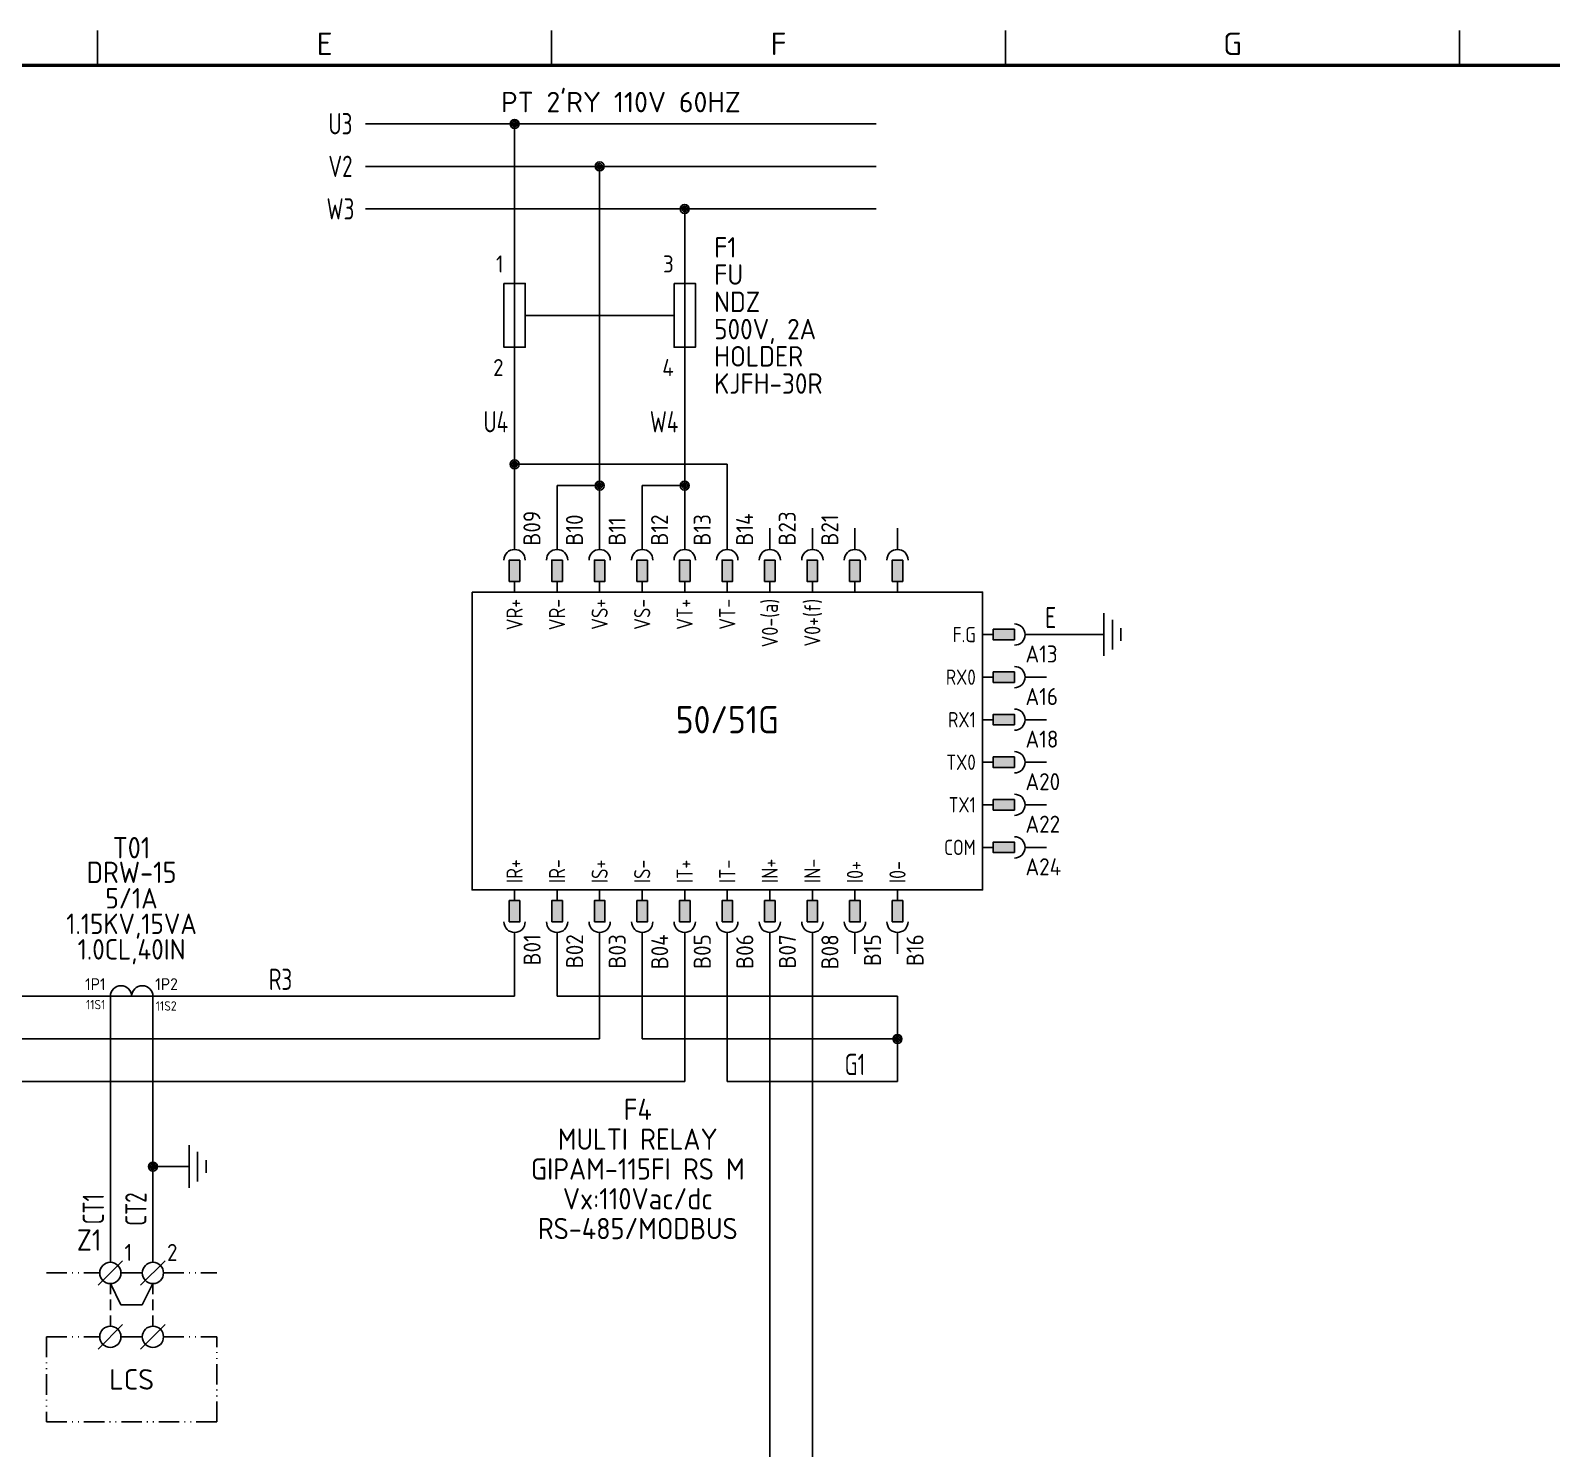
# Model space of a CAD drawing. Header units: millimetres. Extents: x 0 to 612, y 1 to 337.
# Drawn here: x 223.1 to 401.9, y 149.4 to 316 of the extents above; entities that cross this region are included whole.
import ezdxf
from ezdxf.enums import TextEntityAlignment as Align

# ---------------------------------------------------------------- set-up
doc = ezdxf.new("R2010")
doc.units = ezdxf.units.MM
doc.linetypes.add('ACAD_ISO12W100', pattern=[21, 12, -3, 0, -3, 0, -3])
doc.linetypes.add('HIDDEN', pattern=[0.375, 0.25, -0.125])
for name, color, linetype in [('LINK', 7, 'Continuous'), ('MISC', 7, 'Continuous'), ('Normal Text', 7, 'Continuous'), ('Sheet Line', 3, 'Continuous'), ('Sheet Text', 2, 'Continuous'), ('SYMS', 7, 'Continuous'), ('TAGS', 7, 'Continuous'), ('TERMS', 7, 'Continuous'), ('WIRE(DEFAULT)', 7, 'Continuous'), ('WIRE_GREEN', 3, 'Continuous'), ('WIRE_RED', 1, 'Continuous'), ('WIREFIXED', 7, 'Continuous'), ('WIRENO', 7, 'Continuous')]:
    doc.layers.add(name, color=color, linetype=linetype)
doc.layers.add('Sheet Out Line', color=2, linetype='Continuous', lineweight=50)
doc.styles.add('WD', font='ISOCP2.shx')
doc.styles.add('WD_IEC', font='ISOCP2.shx', dxfattribs={"width": 1.1, "height": 2.4, "bigfont": 'whgtxt.shx'})

# ---------------------------------------------------------------- blocks, each defined once
blk = doc.blocks.new('HDA1_CT1')
for p, q in [((-5, 0), (5, 0)), ((2.5, 0), (2.5, -2.5))]:
    blk.add_line(p, q)
for centre in [(-1.25, 0), (1.25, 0)]:
    blk.add_arc(centre, 1.25, 0, 180)
at = {"layer": 'SYMS'}
blk.add_line((-2.5, -2.5), (-2.5, 0), dxfattribs=at)
at = {"style": 'WD_IEC'}
for tag, height, p in [('TAG1', 2.5, (-0.01, 17.84)), ('RATING11', 2.5, (-0.01, 14.95)), ('RATING1', 2.4, (-0.01, 11.95)), ('RATING2', 2.4, (-0.01, 8.95)), ('RATING3', 2.4, (-0.01, 5.95)), ('RATING4', 2.4, (-0.01, 2.95))]:
    blk.add_attdef(tag, text='', height=height, dxfattribs=at).set_placement(p, align=Align.CENTER)
at = {"flags": 1}
for tag, p, height, style in [('INST', (9.44, 7.12), 1, 'WD_IEC'), ('LOC', (9.33, 5.86), 1, 'WD_IEC'), ('FAMILY', (9.34, 4.5), 1, 'WD_IEC'), ('CAT', (9.38, 3.25), 1, 'WD_IEC'), ('MFG', (9.32, 2), 1, 'WD_IEC'), ('X4TERM01', (-5, 0), 0.08, 'WD'), ('X1TERM02', (5, 0), 0.08, 'WD'), ('ASSYCODE', (9.19, 0.68), 1, 'WD_IEC'), ('X4TERM03', (-2.5, -2.5), 0.08, 'WD'), ('X1TERM04', (2.5, -2.5), 0.08, 'WD')]:
    blk.add_attdef(tag, p, '', height=height, dxfattribs=dict(at, style=style))
at = {"style": 'WD_IEC', "width": 1.05}
blk.add_attdef('TERM01', text='', height=1.4, dxfattribs=at).set_placement((-3.06, 0.31), align=Align.BOTTOM_RIGHT)
blk.add_attdef('TERM02', text='', height=1.4, dxfattribs=at).set_placement((2.78, 0.31), align=Align.BOTTOM_LEFT)
at = {"style": 'WD_IEC'}
blk.add_attdef('TERM03', text='', height=1.1, dxfattribs=at).set_placement((-3.09, -0.42), align=Align.TOP_RIGHT)
blk.add_attdef('TERM04', text='', height=1.1, dxfattribs=at).set_placement((2.84, -0.58), align=Align.TOP_LEFT)
blk = doc.blocks.new('WDDOT')
for radius in [0.529, 0.33, 0.164]:
    blk.add_circle((0, 0), radius)
blk = doc.blocks.new('HGND2')
at = {"color": 3}
for p, q in [((1.75, -2.5), (1.75, 2.5)), ((0, 0), (1.75, 0)), ((2.75, -1.75), (2.75, 1.75)), ((3.75, -0.75), (3.75, 0.75))]:
    blk.add_line(p, q, dxfattribs=at)
at = {"style": 'WD_IEC'}
for tag, p in [('INST', (10.12, 7)), ('LOC', (10.12, 3.5))]:
    blk.add_attdef(tag, text='', height=2.5, dxfattribs=at).set_placement(p, align=Align.RIGHT)
at = {"color": 3, "style": 'WD_IEC', "flags": 1}
blk.add_attdef('TAG1', (4, 0.13), '', height=2.4, dxfattribs=at)
at = {"style": 'WD_IEC', "flags": 1}
blk.add_attdef('X4TERM01', (0, 0), '', height=0.32, dxfattribs=at)
blk = doc.blocks.new('HT0W_TB1')
blk.add_circle((0, 0), 1.25)
at = {"layer": 'SYMS'}
blk.add_line((-1.44, -1.44), (1.44, 1.44), dxfattribs=at)
at = {"style": 'WD_IEC', "flags": 1}
for tag, p in [('INST', (-1.04, 7.87)), ('LOC', (-1.04, 4.87))]:
    blk.add_attdef(tag, text='', height=2.5, dxfattribs=at).set_placement(p, align=Align.BOTTOM_RIGHT)
at = {"style": 'WD_IEC'}
blk.add_attdef('TAGSTRIP', text='', height=2.5, dxfattribs=at).set_placement((-1.04, 1.87), align=Align.BOTTOM_RIGHT)
blk.add_attdef('TERM01', text='', height=2, dxfattribs=at).set_placement((1.66, 0.81), align=Align.BOTTOM_LEFT)
at = {"flags": 1}
for tag, p, height, style in [('X4LINK', (-1.25, 0), 0.01, 'WD'), ('X4TERM01', (-1.25, 0), 0.25, 'WD_IEC'), ('STRIPSEQ', (-0.02, -0.02), 0.025, 'WD_IEC'), ('X2TERM01', (0, 1.25), 0.25, 'WD_IEC'), ('X1LINK', (1.25, 0), 0.01, 'WD'), ('X1TERM01', (1.25, 0), 0.25, 'WD_IEC'), ('LINKTERM', (-0.02, -0.06), 0.025, 'WD_IEC'), ('X8TERM01', (0, -1.25), 0.25, 'WD_IEC')]:
    blk.add_attdef(tag, p, '', height=height, dxfattribs=dict(at, style=style))
at = {"style": 'WD_IEC', "flags": 1}
for tag, height, p in [('CAT', 1, (-1.95, -2.37)), ('MFG', 1, (-2.09, -3.63)), ('ASSYCODE', 1, (-2.04, -4.92)), ('DESC1', 2, (-1.78, -7.62)), ('DESC2', 2, (-1.78, -10.06)), ('DESC3', 2, (-1.78, -12.55))]:
    blk.add_attdef(tag, text='', height=height, dxfattribs=at).set_placement(p, align=Align.RIGHT)
blk = doc.blocks.new('HT0_TB1')
blk.add_circle((0, 0), 1.25)
at = {"layer": 'SYMS'}
blk.add_line((-1.44, -1.44), (1.44, 1.44), dxfattribs=at)
at = {"flags": 1}
for tag, p, height, style in [('X4LINK', (-1.25, 0), 0.01, 'WD'), ('X4TERM01', (-1.25, 0), 0.25, 'WD_IEC'), ('X2TERM01', (0, 1.25), 0.25, 'WD_IEC'), ('X1LINK', (1.25, 0), 0.01, 'WD'), ('X1TERM01', (1.25, 0), 0.25, 'WD_IEC'), ('X8TERM01', (0, -1.25), 0.25, 'WD_IEC')]:
    blk.add_attdef(tag, p, '', height=height, dxfattribs=dict(at, style=style))
blk = doc.blocks.new('WD_WNV')
at = {"linetype": 'Continuous', "style": 'WD_IEC', "width": 0.8}
blk.add_attdef('WIRENO', text='', height=2.5, rotation=90, dxfattribs=at).set_placement((-0.75, 0), align=Align.CENTER)
at = {"style": 'WD_IEC', "flags": 1}
for tag, p in [('W08USER', (-1, 0.375)), ('W04USER', (-1, 0.875)), ('W05USER', (-1, 0.75)), ('W09USER', (-1, 0.25)), ('W03USER', (-1, 1)), ('W06USER', (-1, 0.625)), ('W07USER', (-1, 0.5)), ('W02USER', (-1, 1.125)), ('W01USER', (-1, 1.25)), ('W10USER', (-1, 0.125))]:
    blk.add_attdef(tag, text='', height=0.08, dxfattribs=at).set_placement(p, align=Align.CENTER)
blk = doc.blocks.new('WD_WNH')
at = {"linetype": 'Continuous', "style": 'WD_IEC', "width": 0.8}
blk.add_attdef('WIRENO', text='', height=2.5, dxfattribs=at).set_placement((0, 0.75), align=Align.CENTER)
at = {"style": 'WD_IEC', "flags": 1}
for tag, p in [('W08USER', (0, 0.375)), ('W04USER', (0, 0.875)), ('W05USER', (0, 0.75)), ('W09USER', (0, 0.25)), ('W03USER', (0, 1)), ('W06USER', (0, 0.625)), ('W07USER', (0, 0.5)), ('W02USER', (0, 1.125)), ('W01USER', (0, 1.25)), ('W10USER', (0, 0.125))]:
    blk.add_attdef(tag, text='', height=0.08, dxfattribs=at).set_placement(p, align=Align.CENTER)
blk = doc.blocks.new('LSSA3')
at = {"layer": 'Sheet Line'}
for p, q in [((210, 283.5), (210, 287.25)), ((258.5, 283.5), (258.5, 287.25)), ((307, 283.5), (307, 287.25)), ((355.5, 283.5), (355.5, 287.25))]:
    blk.add_line(p, q, dxfattribs=at)
at = {"layer": 'Sheet Out Line'}
blk.add_lwpolyline([(16, 6.5), (404, 6.5), (404, 283.5), (16, 283.5)], close=True, dxfattribs=at)
at = {"style": 'WD_IEC', "width": 1.1}
for tag, height, p in [('DESC4', 2.4, (57.5, 39.5)), ('CUSTOMERS31', 3.8, (219, 38)), ('TITLE1', 3.6, (333, 37.5)), ('CUSTOMERS21', 3.8, (219, 35.25)), ('DESC3', 2.4, (57.5, 33.5)), ('CUSTOMERS32', 3.8, (219, 32.5)), ('TITLE2', 3.6, (333, 32.5)), ('CUSTOMERS22', 3.8, (219, 29.75)), ('TITLE3', 3.6, (333, 27.5)), ('RN', 3.5, (398, 28.75)), ('DESC2', 2.4, (57.5, 27.5)), ('CUSTOMERS33', 3.8, (219, 27)), ('DESC1', 2.4, (57.5, 21.5)), ('FILE', 2.4, (314, 18.5)), ('WORKNO', 3.5, (365.5, 18.5)), ('DESC0', 2.4, (57.5, 15.5)), ('SHN', 2.4, (395, 12)), ('TSH', 2.4, (401, 9))]:
    blk.add_attdef(tag, text='', height=height, dxfattribs=at).set_placement(p, align=Align.MIDDLE_CENTER)
at = {"style": 'WD_IEC'}
for tag, p in [('DATE4', (96.5, 39.5)), ('DRWN4', (111.5, 39.5)), ('DSGN4', (126.5, 39.5)), ('CHKD4', (141.5, 39.5)), ('APPD4', (156.5, 39.5)), ('DATE3', (96.5, 33.5)), ('DRWN3', (111.5, 33.5)), ('DSGN3', (126.5, 33.5)), ('CHKD3', (141.5, 33.5)), ('APPD3', (156.5, 33.5)), ('DATE2', (96.5, 27.5)), ('DRWN2', (111.5, 27.5)), ('DSGN2', (126.5, 27.5)), ('CHKD2', (141.5, 27.5)), ('APPD2', (156.5, 27.5)), ('DATE1', (96.5, 21.5)), ('DRWN1', (111.5, 21.5)), ('DSGN1', (126.5, 21.5)), ('CHKD1', (141.5, 21.5)), ('APPD1', (156.5, 21.5)), ('DATE0', (96.5, 15.5)), ('DRWN0', (111.5, 15.5)), ('DSGN0', (126.5, 15.5)), ('CHKD0', (141.5, 15.5)), ('APPD0', (156.5, 15.5))]:
    blk.add_attdef(tag, text='', height=2.4, dxfattribs=at).set_placement(p, align=Align.MIDDLE_CENTER)
at = {"style": 'WD_IEC', "width": 1.1}
for tag, p in [('DWG1ST', (345, 10.5)), ('DWGNO', (373.49, 10.5))]:
    blk.add_attdef(tag, text='', height=3.5, dxfattribs=at).set_placement(p, align=Align.MIDDLE_LEFT)
at = {"style": 'WD_IEC', "width": 1.1, "flags": 9}
blk.add_attdef('WD_TB', (0, 0), '', height=2.4, dxfattribs=at)
at = {"layer": 'Sheet Text', "style": 'WD_IEC', "width": 1.1}
for s, p in [('E', (234.25, 284.62)), ('F', (282.75, 284.62)), ('G', (331.25, 284.62))]:
    blk.add_text(s, height=2.4, dxfattribs=at).set_placement(p, align=Align.CENTER)
blk = doc.blocks.new('VG61_GIPAM1')
for p, q in [((0, 50), (0, 47.5)), ((5, 50), (5, 47.5)), ((10, 50), (10, 47.5)), ((15, 50), (15, 47.5)), ((20, 50), (20, 47.5)), ((25, 50), (25, 47.5)), ((30, 50), (30, 47.5)), ((35, 50), (35, 47.5)), ((40, 50), (40, 47.5)), ((45, 50), (45, 47.5)), ((0, 43.75), (0, 42.5)), ((5, 43.75), (5, 42.5)), ((10, 43.75), (10, 42.5)), ((15, 43.75), (15, 42.5)), ((20, 43.75), (20, 42.5)), ((25, 43.75), (25, 42.5)), ((30, 43.75), (30, 42.5)), ((35, 43.75), (35, 42.5)), ((40, 43.75), (40, 42.5)), ((45, 43.75), (45, 42.5)), ((56.25, 37.5), (55, 37.5)), ((60, 37.5), (62.5, 37.5)), ((56.25, 32.5), (55, 32.5)), ((60, 32.5), (62.5, 32.5)), ((56.25, 27.5), (55, 27.5)), ((60, 27.5), (62.5, 27.5)), ((56.25, 22.5), (55, 22.5)), ((60, 22.5), (62.5, 22.5)), ((56.25, 17.5), (55, 17.5)), ((60, 17.5), (62.5, 17.5)), ((56.25, 12.5), (55, 12.5)), ((60, 12.5), (62.5, 12.5)), ((0, 6.25), (0, 7.5)), ((5, 6.25), (5, 7.5)), ((10, 6.25), (10, 7.5)), ((15, 6.25), (15, 7.5)), ((20, 6.25), (20, 7.5)), ((25, 6.25), (25, 7.5)), ((30, 6.25), (30, 7.5)), ((35, 6.25), (35, 7.5)), ((40, 6.25), (40, 7.5)), ((45, 6.25), (45, 7.5)), ((0, 2.5), (0, 0)), ((5, 2.5), (5, 0)), ((10, 2.5), (10, 0)), ((15, 2.5), (15, 0)), ((20, 2.5), (20, 0)), ((25, 2.5), (25, 0)), ((30, 2.5), (30, 0)), ((35, 2.5), (35, 0)), ((40, 2.5), (40, 0)), ((45, 2.5), (45, 0))]:
    blk.add_line(p, q)
for points in [[(0.62, 46.25), (-0.62, 46.25), (-0.62, 43.75), (0.62, 43.75)], [(5.62, 46.25), (4.38, 46.25), (4.38, 43.75), (5.62, 43.75)], [(10.62, 46.25), (9.38, 46.25), (9.38, 43.75), (10.62, 43.75)], [(15.62, 46.25), (14.38, 46.25), (14.38, 43.75), (15.62, 43.75)], [(20.62, 46.25), (19.38, 46.25), (19.38, 43.75), (20.62, 43.75)], [(25.62, 46.25), (24.38, 46.25), (24.38, 43.75), (25.62, 43.75)], [(30.62, 46.25), (29.38, 46.25), (29.38, 43.75), (30.62, 43.75)], [(35.62, 46.25), (34.38, 46.25), (34.38, 43.75), (35.62, 43.75)], [(40.62, 46.25), (39.38, 46.25), (39.38, 43.75), (40.62, 43.75)], [(45.62, 46.25), (44.38, 46.25), (44.38, 43.75), (45.62, 43.75)], [(-5, 42.5), (55, 42.5), (55, 7.5), (-5, 7.5)], [(58.75, 36.88), (58.75, 38.12), (56.25, 38.12), (56.25, 36.88)], [(58.75, 31.88), (58.75, 33.12), (56.25, 33.12), (56.25, 31.88)], [(58.75, 26.88), (58.75, 28.12), (56.25, 28.12), (56.25, 26.88)], [(58.75, 21.88), (58.75, 23.12), (56.25, 23.12), (56.25, 21.88)], [(58.75, 16.88), (58.75, 18.12), (56.25, 18.12), (56.25, 16.88)], [(58.75, 11.88), (58.75, 13.12), (56.25, 13.12), (56.25, 11.88)], [(-0.62, 3.75), (0.62, 3.75), (0.62, 6.25), (-0.62, 6.25)], [(4.38, 3.75), (5.62, 3.75), (5.62, 6.25), (4.38, 6.25)], [(9.38, 3.75), (10.62, 3.75), (10.62, 6.25), (9.38, 6.25)], [(14.38, 3.75), (15.62, 3.75), (15.62, 6.25), (14.38, 6.25)], [(19.38, 3.75), (20.62, 3.75), (20.62, 6.25), (19.38, 6.25)], [(24.38, 3.75), (25.62, 3.75), (25.62, 6.25), (24.38, 6.25)], [(29.38, 3.75), (30.62, 3.75), (30.62, 6.25), (29.38, 6.25)], [(34.38, 3.75), (35.62, 3.75), (35.62, 6.25), (34.38, 6.25)], [(39.38, 3.75), (40.62, 3.75), (40.62, 6.25), (39.38, 6.25)], [(44.38, 3.75), (45.62, 3.75), (45.62, 6.25), (44.38, 6.25)]]:
    blk.add_lwpolyline(points, close=True)
for centre, start, end in [((0, 46.25), 0, 180), ((5, 46.25), 0, 180), ((10, 46.25), 0, 180), ((15, 46.25), 0, 180), ((20, 46.25), 0, 180), ((25, 46.25), 0, 180), ((30, 46.25), 0, 180), ((35, 46.25), 0, 180), ((40, 46.25), 0, 180), ((45, 46.25), 0, 180), ((58.75, 37.5), 270, 90), ((58.75, 32.5), 270, 90), ((58.75, 27.5), 270, 90), ((58.75, 22.5), 270, 90), ((58.75, 17.5), 270, 90), ((58.75, 12.5), 270, 90), ((0, 3.75), 180, 0), ((5, 3.75), 180, 0), ((10, 3.75), 180, 0), ((15, 3.75), 180, 0), ((20, 3.75), 180, 0), ((25, 3.75), 180, 0), ((30, 3.75), 180, 0), ((35, 3.75), 180, 0), ((40, 3.75), 180, 0), ((45, 3.75), 180, 0)]:
    blk.add_arc(centre, 1.25, start, end)
for points in [[(0.62, 43.75), (0.62, 46.25), (-0.62, 43.75), (-0.62, 46.25)], [(5.62, 43.75), (5.62, 46.25), (4.38, 43.75), (4.38, 46.25)], [(10.62, 43.75), (10.62, 46.25), (9.38, 43.75), (9.38, 46.25)], [(15.62, 43.75), (15.62, 46.25), (14.38, 43.75), (14.38, 46.25)], [(20.62, 43.75), (20.62, 46.25), (19.38, 43.75), (19.38, 46.25)], [(25.62, 43.75), (25.62, 46.25), (24.38, 43.75), (24.38, 46.25)], [(30.62, 43.75), (30.62, 46.25), (29.38, 43.75), (29.38, 46.25)], [(35.62, 43.75), (35.62, 46.25), (34.38, 43.75), (34.38, 46.25)], [(40.62, 43.75), (40.62, 46.25), (39.38, 43.75), (39.38, 46.25)], [(45.62, 43.75), (45.62, 46.25), (44.38, 43.75), (44.38, 46.25)], [(56.25, 36.88), (58.75, 36.88), (56.25, 38.12), (58.75, 38.12)], [(56.25, 31.88), (58.75, 31.88), (56.25, 33.12), (58.75, 33.12)], [(56.25, 26.88), (58.75, 26.88), (56.25, 28.12), (58.75, 28.12)], [(56.25, 21.88), (58.75, 21.88), (56.25, 23.12), (58.75, 23.12)], [(56.25, 16.88), (58.75, 16.88), (56.25, 18.12), (58.75, 18.12)], [(56.25, 11.88), (58.75, 11.88), (56.25, 13.12), (58.75, 13.12)], [(-0.62, 6.25), (-0.62, 3.75), (0.62, 6.25), (0.62, 3.75)], [(4.38, 6.25), (4.38, 3.75), (5.62, 6.25), (5.62, 3.75)], [(9.38, 6.25), (9.38, 3.75), (10.62, 6.25), (10.62, 3.75)], [(14.38, 6.25), (14.38, 3.75), (15.62, 6.25), (15.62, 3.75)], [(19.38, 6.25), (19.38, 3.75), (20.62, 6.25), (20.62, 3.75)], [(24.38, 6.25), (24.38, 3.75), (25.62, 6.25), (25.62, 3.75)], [(29.38, 6.25), (29.38, 3.75), (30.62, 6.25), (30.62, 3.75)], [(34.38, 6.25), (34.38, 3.75), (35.62, 6.25), (35.62, 3.75)], [(39.38, 6.25), (39.38, 3.75), (40.62, 6.25), (40.62, 3.75)], [(44.38, 6.25), (44.38, 3.75), (45.62, 6.25), (45.62, 3.75)]]:
    blk.add_solid(points)
at = {"style": 'WD'}
for tag, p in [('TERM02', (1.04, 47.95)), ('TERM04', (6.04, 47.95)), ('TERM06', (11.04, 47.95)), ('TERM08', (16.04, 47.95)), ('TERM10', (21.04, 47.95)), ('TERM12', (26.04, 47.95)), ('TERM14', (31.04, 47.95)), ('TERM16', (36.04, 47.95)), ('TERM18', (41.04, 47.95)), ('TERM20', (46.04, 47.95))]:
    blk.add_attdef(tag, text='', height=2, rotation=90, dxfattribs=at).set_placement(p, align=Align.TOP_LEFT)
at = {"style": 'WD_IEC', "flags": 1}
for tag, p, height in [('X2TERM02', (0, 50), 0.32), ('X2TERM04', (5, 50), 0.32), ('X2TERM06', (10, 50), 0.32), ('X2TERM08', (15, 50), 0.32), ('X2TERM10', (20, 50), 0.32), ('X2TERM12', (25, 50), 0.32), ('X2TERM14', (30, 50), 0.32), ('X2TERM16', (35, 50), 0.32), ('X2TERM18', (40, 50), 0.32), ('X2TERM20', (45, 50), 0.32), ('X1TERM42', (62.5, 37.5), 0.32), ('X1TERM44', (62.5, 32.5), 0.32), ('X1TERM46', (62.5, 27.5), 0.32), ('X1TERM48', (62.5, 22.5), 0.32), ('X1TERM50', (62.5, 17.5), 0.32), ('X1TERM52', (62.5, 12.5), 0.32), ('LOC', (52.67, 0.9), 1), ('INST', (52.9, 2.22), 1), ('X8TERM22', (0, 0), 0.32), ('X8TERM24', (5, 0), 0.32), ('X8TERM26', (10, 0), 0.32), ('X8TERM28', (15, 0), 0.32), ('X8TERM30', (20, 0), 0.32), ('X8TERM32', (25, 0), 0.32), ('X8TERM34', (30, 0), 0.32), ('X8TERM36', (35, 0), 0.32), ('X8TERM38', (40, 0), 0.32), ('X8TERM40', (45, 0), 0.32), ('CAT', (52.76, -0.45), 1), ('FAMILY', (52.71, -1.75), 1), ('ASSYCODE', (52.45, -4.52), 1), ('MFG', (52.53, -3.13), 1)]:
    blk.add_attdef(tag, p, '', height=height, dxfattribs=at)
at = {"style": 'WD', "width": 0.9}
for tag, p in [('TERM01', (0, 41.7)), ('TERM03', (5, 41.7)), ('TERM05', (10, 41.7)), ('TERM07', (15, 41.7)), ('TERM09', (20, 41.7)), ('TERM11', (25, 41.7)), ('TERM13', (30, 41.7)), ('TERM15', (35, 41.7)), ('TERM17', (40, 41.7)), ('TERM19', (45, 41.7))]:
    blk.add_attdef(tag, text='', height=1.9, rotation=90, dxfattribs=at).set_placement(p, align=Align.MIDDLE_RIGHT)
for tag, p in [('TERM41', (54.2, 37.5)), ('TERM43', (54.2, 32.5)), ('TERM45', (54.2, 27.5)), ('TERM47', (54.2, 22.5)), ('TERM49', (54.2, 17.5)), ('TERM51', (54.2, 12.5))]:
    blk.add_attdef(tag, text='', height=1.8, dxfattribs=at).set_placement(p, align=Align.MIDDLE_RIGHT)
at = {"style": 'WD'}
for tag, p in [('TERM42', (60.04, 36.22)), ('TERM44', (60.04, 31.22)), ('TERM46', (60.04, 26.22)), ('TERM48', (60.04, 21.22)), ('TERM50', (60.04, 16.22)), ('TERM52', (60.04, 11.22))]:
    blk.add_attdef(tag, text='', height=2, dxfattribs=at).set_placement(p, align=Align.TOP_LEFT)
for tag, height, p in [('TEXT1', 3.2, (25, 27.5)), ('TEXT2', 3.2, (25, 22.5)), ('TAG1', 2.5, (26.05, -25.64)), ('RATING12', 2.5, (26.05, -29.14)), ('RATING11', 2.5, (26.05, -32.64)), ('RATING1', 2.5, (26.05, -36.14)), ('RATING2', 2.5, (26.05, -39.64))]:
    blk.add_attdef(tag, text='', height=height, dxfattribs=at).set_placement(p, align=Align.MIDDLE_CENTER)
at = {"style": 'WD', "width": 0.9}
for tag, p in [('TERM21', (0, 8.3)), ('TERM23', (5, 8.3)), ('TERM25', (10, 8.3)), ('TERM27', (15, 8.3)), ('TERM29', (20, 8.3)), ('TERM31', (25, 8.3)), ('TERM33', (30, 8.3)), ('TERM35', (35, 8.3)), ('TERM37', (40, 8.3)), ('TERM39', (45, 8.3))]:
    blk.add_attdef(tag, text='', height=1.9, rotation=90, dxfattribs=at).set_placement(p, align=Align.MIDDLE_LEFT)
at = {"style": 'WD'}
for tag, p in [('TERM22', (1.06, 2.29)), ('TERM24', (6.06, 2.29)), ('TERM26', (11.06, 2.29)), ('TERM28', (16.06, 2.29)), ('TERM30', (21.06, 2.29)), ('TERM32', (26.06, 2.29)), ('TERM34', (31.06, 2.29)), ('TERM36', (36.06, 2.29)), ('TERM38', (41.06, 2.29)), ('TERM40', (46.06, 2.29))]:
    blk.add_attdef(tag, text='', height=2, rotation=90, dxfattribs=at).set_placement(p, align=Align.TOP_RIGHT)
blk = doc.blocks.new('VCA1_PF1')
blk.add_line((0, 7.5), (0, -7.5))
blk.add_lwpolyline([(-1.25, 3.75), (-1.25, -3.75), (1.25, -3.75), (1.25, 3.75)], close=True)
at = {"style": 'WD_IEC'}
for tag, p in [('TAG1', (3.46, 7.99)), ('RATING12', (3.46, 4.79)), ('RATING11', (3.46, 1.59)), ('RATING1', (3.46, -1.61)), ('TEXT', (3.46, -4.81)), ('CAT01', (3.46, -8.01))]:
    blk.add_attdef(tag, text='', height=2.4, dxfattribs=at).set_placement(p, align=Align.MIDDLE_LEFT)
at = {"style": 'WD_IEC', "flags": 1}
for tag, p in [('X2TERM01', (0, 7.5)), ('X4LINK', (-1.25, 0)), ('X1LINK', (1.25, 0)), ('X8TERM02', (0, -7.5))]:
    blk.add_attdef(tag, p, '', height=0.32, dxfattribs=at)
at = {"style": 'WD_IEC'}
for tag, p in [('TERM01', (-1.29, 5.04)), ('TERM02', (-1.29, -7.13))]:
    blk.add_attdef(tag, text='', height=2, dxfattribs=at).set_placement(p, align=Align.RIGHT)
at = {"style": 'WD_IEC', "flags": 1}
for tag, p in [('INST', (-1.29, -9.46)), ('LOC', (-1.32, -10.76)), ('FAMILY', (-1.2, -12.15)), ('MFG', (-1.2, -13.58)), ('CAT', (-1.2, -14.91)), ('ASSYCODE', (-1.2, -16.23)), ('PINLIST_TYPE', (-1.1, -17.47))]:
    blk.add_attdef(tag, text='', height=1, dxfattribs=at).set_placement(p, align=Align.RIGHT)
blk = doc.blocks.new('VCA2_PF1')
blk.add_line((0, 7.5), (0, -7.5))
blk.add_lwpolyline([(-1.25, 3.75), (-1.25, -3.75), (1.25, -3.75), (1.25, 3.75)], close=True)
at = {"style": 'WD_IEC', "flags": 1}
for tag, p in [('TAG2', (3.46, 7.99)), ('RATING12', (3.46, 4.79)), ('RATING11', (3.46, 1.59)), ('RATING1', (3.46, -1.61)), ('TEXT', (3.46, -4.81))]:
    blk.add_attdef(tag, text='', height=2.4, dxfattribs=at).set_placement(p, align=Align.MIDDLE_LEFT)
for tag, p in [('X2TERM01', (0, 7.5)), ('X4LINK', (-1.25, 0)), ('X1LINK', (1.25, 0)), ('X8TERM02', (0, -7.5))]:
    blk.add_attdef(tag, p, '', height=0.32, dxfattribs=at)
at = {"style": 'WD_IEC'}
for tag, p in [('TERM01', (-1.29, 5.04)), ('TERM02', (-1.29, -7.13))]:
    blk.add_attdef(tag, text='', height=2, dxfattribs=at).set_placement(p, align=Align.RIGHT)
at = {"style": 'WD_IEC', "flags": 1}
for tag, p in [('INST', (-1.29, -9.46)), ('LOC', (-1.32, -10.76)), ('FAMILY', (-1.2, -12.15)), ('MFG', (-1.2, -13.58)), ('CAT', (-1.2, -14.91)), ('ASSYCODE', (-1.2, -16.23))]:
    blk.add_attdef(tag, text='', height=1, dxfattribs=at).set_placement(p, align=Align.RIGHT)

msp = doc.modelspace()

# ---------------------------------------------------------------- linework, layer by layer
at = {"linetype": 'HIDDEN', "ltscale": 5}
for p, q in [((232.5, 168.75), (232.5, 163.75)), ((237.5, 168.75), (237.5, 163.75))]:
    msp.add_line(p, q, dxfattribs=at)
for p, q in [((232.5, 168.75), (233.75, 166.25)), ((237.5, 168.75), (236.25, 166.25))]:
    msp.add_line(p, q)
at = {"layer": 'LINK'}
msp.add_lwpolyline([(281.25, 282.5), (298.75, 282.5)], dxfattribs=at)
at = {"layer": 'Normal Text', "linetype": 'ACAD_ISO12W100', "ltscale": 0.2}
for p, q in [((225, 170), (231.25, 170)), ((233.75, 170), (236.25, 170)), ((238.75, 170), (245, 170)), ((225, 162.5), (231.25, 162.5)), ((225, 162.5), (225, 152.5)), ((233.75, 162.5), (236.25, 162.5)), ((238.75, 162.5), (245, 162.5)), ((245, 152.5), (245, 162.5)), ((225, 152.5), (245, 152.5))]:
    msp.add_line(p, q, dxfattribs=at)
at = {"layer": 'Normal Text'}
msp.add_line((233.75, 166.25), (236.25, 166.25), dxfattribs=at)
at = {"layer": 'WIRE(DEFAULT)', "linetype": 'Continuous'}
for p, q in [((280, 207.5), (280, 202.5)), ((285, 207.5), (285, 202.5)), ((290, 207.5), (290, 197.5)), ((295, 207.5), (295, 197.5)), ((300, 207.5), (300, 192.5)), ((305, 207.5), (305, 192.5))]:
    msp.add_line(p, q, dxfattribs=at)
at = {"layer": 'WIRE(DEFAULT)'}
for p, q in [((310, 207.5), (310, 100)), ((315, 207.5), (315, 90)), ((200, 202.5), (230, 202.5)), ((240, 202.5), (280, 202.5)), ((285, 202.5), (325, 202.5)), ((325, 202.5), (325, 192.5)), ((232.5, 200), (232.5, 171.25)), ((237.5, 200), (237.5, 200)), ((237.5, 200), (237.5, 171.25)), ((200, 197.5), (290, 197.5)), ((295, 197.5), (325, 197.5)), ((200, 192.5), (300, 192.5)), ((322.5, 192.5), (305, 192.5)), ((325, 192.5), (322.5, 192.5)), ((237.5, 182.5), (240, 182.5))]:
    msp.add_line(p, q, dxfattribs=at)
at = {"layer": 'WIRE_GREEN', "linetype": 'Continuous'}
msp.add_line((342.5, 245), (347.5, 245), dxfattribs=at)
at = {"layer": 'WIRE_RED'}
for p, q in [((262.5, 305), (322.5, 305)), ((280, 305), (280, 290)), ((262.5, 300), (322.5, 300)), ((290, 300), (290, 262.5)), ((262.5, 295), (322.5, 295)), ((300, 290), (300, 295)), ((280, 275), (280, 265)), ((300, 262.5), (300, 275)), ((280, 265), (280, 265))]:
    msp.add_line(p, q, dxfattribs=at)
at = {"layer": 'WIRE_RED', "linetype": 'Continuous'}
for p, q in [((280, 257.5), (280, 265)), ((280, 265), (305, 265)), ((305, 257.5), (305, 265)), ((285, 257.5), (285, 262.5)), ((285, 262.5), (290, 262.5)), ((290, 257.5), (290, 262.5)), ((295, 257.5), (295, 262.5)), ((295, 262.5), (300, 262.5)), ((300, 257.5), (300, 262.5))]:
    msp.add_line(p, q, dxfattribs=at)

# ---------------------------------------------------------------- block references
at = {"layer": 'SYMS', "xscale": 1.1, "yscale": 1.1, "zscale": 1.1}
msp.add_blockref('LSSA3', (0, 0), dxfattribs=at)
at = {"layer": 'SYMS'}
for name, p in [('WDDOT', (280, 305)), ('WDDOT', (290, 300)), ('WDDOT', (300, 295)), ('WDDOT', (280, 265)), ('WDDOT', (290, 262.5)), ('WDDOT', (300, 262.5)), ('WDDOT', (325, 197.5)), ('HGND2', (240, 182.5)), ('WDDOT', (237.5, 182.5)), ('HT0_TB1', (232.5, 162.5)), ('HT0_TB1', (237.5, 162.5))]:
    msp.add_blockref(name, p, dxfattribs=at)
ref = msp.add_blockref('VCA1_PF1', (300, 282.5), dxfattribs=at)
ref.add_attrib('CAT01', 'KJFH-30R', dxfattribs={"layer": 'MISC', "height": 2.4, "style": 'WD_IEC'}).set_placement((303.46, 274.49), align=Align.MIDDLE_LEFT)
ref.add_attrib('TERM02', '4', dxfattribs={"layer": 'TERMS', "height": 2, "style": 'WD_IEC'}).set_placement((298.71, 275.37), align=Align.RIGHT)
ref.add_attrib('TERM01', '3', dxfattribs={"layer": 'TERMS', "height": 2, "style": 'WD_IEC'}).set_placement((298.71, 287.54), align=Align.RIGHT)
ref.add_attrib('TEXT', 'HOLDER', dxfattribs={"layer": 'MISC', "height": 2.4, "style": 'WD_IEC'}).set_placement((303.46, 277.69), align=Align.MIDDLE_LEFT)
ref.add_attrib('RATING1', '500V, 2A', dxfattribs={"layer": 'MISC', "height": 2.4, "style": 'WD_IEC'}).set_placement((303.46, 280.89), align=Align.MIDDLE_LEFT)
ref.add_attrib('RATING11', 'NDZ', dxfattribs={"layer": 'MISC', "height": 2.4, "style": 'WD_IEC'}).set_placement((303.46, 284.09), align=Align.MIDDLE_LEFT)
ref.add_attrib('RATING12', 'FU', dxfattribs={"layer": 'MISC', "height": 2.4, "style": 'WD_IEC'}).set_placement((303.46, 287.29), align=Align.MIDDLE_LEFT)
ref.add_attrib('TAG1', 'F1', dxfattribs={"layer": 'TAGS', "height": 2.4, "style": 'WD_IEC'}).set_placement((303.46, 290.49), align=Align.MIDDLE_LEFT)
ref = msp.add_blockref('VCA2_PF1', (280, 282.5), dxfattribs=at)
ref.add_attrib('TERM02', '2', dxfattribs={"layer": 'TERMS', "height": 2, "style": 'WD_IEC'}).set_placement((278.71, 275.37), align=Align.RIGHT)
ref.add_attrib('TERM01', '1', dxfattribs={"layer": 'TERMS', "height": 2, "style": 'WD_IEC'}).set_placement((278.71, 287.54), align=Align.RIGHT)
at = {"layer": 'SYMS', "linetype": 'Continuous'}
ref = msp.add_blockref('VG61_GIPAM1', (280, 207.5), dxfattribs=at)
ref.add_attrib('TERM41', 'F.G', dxfattribs={"layer": 'TERMS', "height": 1.8, "style": 'WD', "width": 0.9}).set_placement((334.2, 245), align=Align.MIDDLE_RIGHT)
ref.add_attrib('TERM42', 'A13', dxfattribs={"layer": 'TERMS', "height": 2, "style": 'WD'}).set_placement((340.04, 243.72), align=Align.TOP_LEFT)
ref.add_attrib('TERM51', 'COM', dxfattribs={"layer": 'TERMS', "height": 1.8, "style": 'WD', "width": 0.9}).set_placement((334.2, 220), align=Align.MIDDLE_RIGHT)
ref.add_attrib('TERM49', 'TX1', dxfattribs={"layer": 'TERMS', "height": 1.8, "style": 'WD', "width": 0.9}).set_placement((334.2, 225), align=Align.MIDDLE_RIGHT)
ref.add_attrib('TERM47', 'TX0', dxfattribs={"layer": 'TERMS', "height": 1.8, "style": 'WD', "width": 0.9}).set_placement((334.2, 230), align=Align.MIDDLE_RIGHT)
ref.add_attrib('TERM45', 'RX1', dxfattribs={"layer": 'TERMS', "height": 1.8, "style": 'WD', "width": 0.9}).set_placement((334.2, 235), align=Align.MIDDLE_RIGHT)
ref.add_attrib('TERM43', 'RX0', dxfattribs={"layer": 'TERMS', "height": 1.8, "style": 'WD', "width": 0.9}).set_placement((334.2, 240), align=Align.MIDDLE_RIGHT)
ref.add_attrib('TERM39', 'I0-', dxfattribs={"layer": 'TERMS', "height": 1.9, "rotation": 90, "style": 'WD', "width": 0.9}).set_placement((325, 215.8), align=Align.MIDDLE_LEFT)
ref.add_attrib('TERM37', 'I0+', dxfattribs={"layer": 'TERMS', "height": 1.9, "rotation": 90, "style": 'WD', "width": 0.9}).set_placement((320, 215.8), align=Align.MIDDLE_LEFT)
ref.add_attrib('TERM35', 'IN-', dxfattribs={"layer": 'TERMS', "height": 1.9, "rotation": 90, "style": 'WD', "width": 0.9}).set_placement((315, 215.8), align=Align.MIDDLE_LEFT)
ref.add_attrib('TERM33', 'IN+', dxfattribs={"layer": 'TERMS', "height": 1.9, "rotation": 90, "style": 'WD', "width": 0.9}).set_placement((310, 215.8), align=Align.MIDDLE_LEFT)
ref.add_attrib('TERM31', 'IT-', dxfattribs={"layer": 'TERMS', "height": 1.9, "rotation": 90, "style": 'WD', "width": 0.9}).set_placement((305, 215.8), align=Align.MIDDLE_LEFT)
ref.add_attrib('TERM29', 'IT+', dxfattribs={"layer": 'TERMS', "height": 1.9, "rotation": 90, "style": 'WD', "width": 0.9}).set_placement((300, 215.8), align=Align.MIDDLE_LEFT)
ref.add_attrib('TERM27', 'IS-', dxfattribs={"layer": 'TERMS', "height": 1.9, "rotation": 90, "style": 'WD', "width": 0.9}).set_placement((295, 215.8), align=Align.MIDDLE_LEFT)
ref.add_attrib('TERM25', 'IS+', dxfattribs={"layer": 'TERMS', "height": 1.9, "rotation": 90, "style": 'WD', "width": 0.9}).set_placement((290, 215.8), align=Align.MIDDLE_LEFT)
ref.add_attrib('TERM23', 'IR-', dxfattribs={"layer": 'TERMS', "height": 1.9, "rotation": 90, "style": 'WD', "width": 0.9}).set_placement((285, 215.8), align=Align.MIDDLE_LEFT)
ref.add_attrib('TERM21', 'IR+', dxfattribs={"layer": 'TERMS', "height": 1.9, "rotation": 90, "style": 'WD', "width": 0.9}).set_placement((280, 215.8), align=Align.MIDDLE_LEFT)
ref.add_attrib('TERM15', 'V0+(f)', dxfattribs={"layer": 'TERMS', "height": 1.9, "rotation": 90, "style": 'WD', "width": 0.9}).set_placement((315, 249.2), align=Align.MIDDLE_RIGHT)
ref.add_attrib('TERM13', 'V0-(a)', dxfattribs={"layer": 'TERMS', "height": 1.9, "rotation": 90, "style": 'WD', "width": 0.9}).set_placement((310, 249.2), align=Align.MIDDLE_RIGHT)
ref.add_attrib('TERM11', 'VT-', dxfattribs={"layer": 'TERMS', "height": 1.9, "rotation": 90, "style": 'WD', "width": 0.9}).set_placement((305, 249.2), align=Align.MIDDLE_RIGHT)
ref.add_attrib('TERM09', 'VT+', dxfattribs={"layer": 'TERMS', "height": 1.9, "rotation": 90, "style": 'WD', "width": 0.9}).set_placement((300, 249.2), align=Align.MIDDLE_RIGHT)
ref.add_attrib('TERM07', 'VS-', dxfattribs={"layer": 'TERMS', "height": 1.9, "rotation": 90, "style": 'WD', "width": 0.9}).set_placement((295, 249.2), align=Align.MIDDLE_RIGHT)
ref.add_attrib('TERM05', 'VS+', dxfattribs={"layer": 'TERMS', "height": 1.9, "rotation": 90, "style": 'WD', "width": 0.9}).set_placement((290, 249.2), align=Align.MIDDLE_RIGHT)
ref.add_attrib('TERM03', 'VR-', dxfattribs={"layer": 'TERMS', "height": 1.9, "rotation": 90, "style": 'WD', "width": 0.9}).set_placement((285, 249.2), align=Align.MIDDLE_RIGHT)
ref.add_attrib('TERM01', 'VR+', dxfattribs={"layer": 'TERMS', "height": 1.9, "rotation": 90, "style": 'WD', "width": 0.9}).set_placement((280, 249.2), align=Align.MIDDLE_RIGHT)
ref.add_attrib('TERM02', 'B09', dxfattribs={"layer": 'TERMS', "height": 2, "rotation": 90, "style": 'WD'}).set_placement((281.04, 255.45), align=Align.TOP_LEFT)
ref.add_attrib('TERM52', 'A24', dxfattribs={"layer": 'TERMS', "height": 2, "style": 'WD'}).set_placement((340.04, 218.72), align=Align.TOP_LEFT)
ref.add_attrib('TERM50', 'A22', dxfattribs={"layer": 'TERMS', "height": 2, "style": 'WD'}).set_placement((340.04, 223.72), align=Align.TOP_LEFT)
ref.add_attrib('TERM48', 'A20', dxfattribs={"layer": 'TERMS', "height": 2, "style": 'WD'}).set_placement((340.04, 228.72), align=Align.TOP_LEFT)
ref.add_attrib('TERM46', 'A18', dxfattribs={"layer": 'TERMS', "height": 2, "style": 'WD'}).set_placement((340.04, 233.72), align=Align.TOP_LEFT)
ref.add_attrib('TERM16', 'B21', dxfattribs={"layer": 'TERMS', "height": 2, "rotation": 90, "style": 'WD'}).set_placement((316.04, 255.45), align=Align.TOP_LEFT)
ref.add_attrib('TERM14', 'B23', dxfattribs={"layer": 'TERMS', "height": 2, "rotation": 90, "style": 'WD'}).set_placement((311.04, 255.45), align=Align.TOP_LEFT)
ref.add_attrib('TERM12', 'B14', dxfattribs={"layer": 'TERMS', "height": 2, "rotation": 90, "style": 'WD'}).set_placement((306.04, 255.45), align=Align.TOP_LEFT)
ref.add_attrib('TERM10', 'B13', dxfattribs={"layer": 'TERMS', "height": 2, "rotation": 90, "style": 'WD'}).set_placement((301.04, 255.45), align=Align.TOP_LEFT)
ref.add_attrib('TERM08', 'B12', dxfattribs={"layer": 'TERMS', "height": 2, "rotation": 90, "style": 'WD'}).set_placement((296.04, 255.45), align=Align.TOP_LEFT)
ref.add_attrib('TERM06', 'B11', dxfattribs={"layer": 'TERMS', "height": 2, "rotation": 90, "style": 'WD'}).set_placement((291.04, 255.45), align=Align.TOP_LEFT)
ref.add_attrib('TERM04', 'B10', dxfattribs={"layer": 'TERMS', "height": 2, "rotation": 90, "style": 'WD'}).set_placement((286.04, 255.45), align=Align.TOP_LEFT)
ref.add_attrib('TERM22', 'B01', dxfattribs={"layer": 'TERMS', "height": 2, "rotation": 90, "style": 'WD'}).set_placement((281.06, 209.79), align=Align.TOP_RIGHT)
ref.add_attrib('TERM40', 'B16', dxfattribs={"layer": 'TERMS', "height": 2, "rotation": 90, "style": 'WD'}).set_placement((326.06, 209.79), align=Align.TOP_RIGHT)
ref.add_attrib('TERM38', 'B15', dxfattribs={"layer": 'TERMS', "height": 2, "rotation": 90, "style": 'WD'}).set_placement((321.06, 209.79), align=Align.TOP_RIGHT)
ref.add_attrib('TERM36', 'B08', dxfattribs={"layer": 'TERMS', "height": 2, "rotation": 90, "style": 'WD'}).set_placement((316.06, 209.79), align=Align.TOP_RIGHT)
ref.add_attrib('TERM34', 'B07', dxfattribs={"layer": 'TERMS', "height": 2, "rotation": 90, "style": 'WD'}).set_placement((311.06, 209.79), align=Align.TOP_RIGHT)
ref.add_attrib('TERM32', 'B06', dxfattribs={"layer": 'TERMS', "height": 2, "rotation": 90, "style": 'WD'}).set_placement((306.06, 209.79), align=Align.TOP_RIGHT)
ref.add_attrib('TERM30', 'B05', dxfattribs={"layer": 'TERMS', "height": 2, "rotation": 90, "style": 'WD'}).set_placement((301.06, 209.79), align=Align.TOP_RIGHT)
ref.add_attrib('TERM28', 'B04', dxfattribs={"layer": 'TERMS', "height": 2, "rotation": 90, "style": 'WD'}).set_placement((296.06, 209.79), align=Align.TOP_RIGHT)
ref.add_attrib('TERM26', 'B03', dxfattribs={"layer": 'TERMS', "height": 2, "rotation": 90, "style": 'WD'}).set_placement((291.06, 209.79), align=Align.TOP_RIGHT)
ref.add_attrib('TERM24', 'B02', dxfattribs={"layer": 'TERMS', "height": 2, "rotation": 90, "style": 'WD'}).set_placement((286.06, 209.79), align=Align.TOP_RIGHT)
ref.add_attrib('TEXT1', '50/51G', dxfattribs={"layer": 'MISC', "height": 3.2, "style": 'WD'}).set_placement((305, 235), align=Align.MIDDLE_CENTER)
ref.add_attrib('RATING2', 'RS-485/MODBUS', dxfattribs={"layer": 'MISC', "height": 2.5, "style": 'WD'}).set_placement((294.48, 175.22), align=Align.MIDDLE_CENTER)
ref.add_attrib('RATING1', 'Vx:110Vac/dc', dxfattribs={"layer": 'MISC', "height": 2.5, "style": 'WD'}).set_placement((294.48, 178.72), align=Align.MIDDLE_CENTER)
ref.add_attrib('RATING11', 'GIPAM-115FI RS M', dxfattribs={"layer": 'MISC', "height": 2.5, "style": 'WD'}).set_placement((294.48, 182.22), align=Align.MIDDLE_CENTER)
ref.add_attrib('RATING12', 'MULTI RELAY', dxfattribs={"layer": 'MISC', "height": 2.5, "style": 'WD'}).set_placement((294.48, 185.72), align=Align.MIDDLE_CENTER)
ref.add_attrib('TAG1', 'F4', dxfattribs={"layer": 'TAGS', "height": 2.5, "style": 'WD'}).set_placement((294.48, 189.22), align=Align.MIDDLE_CENTER)
ref.add_attrib('TERM44', 'A16', dxfattribs={"layer": 'TERMS', "height": 2, "style": 'WD'}).set_placement((340.04, 238.72), align=Align.TOP_LEFT)
msp.add_blockref('HGND2', (347.5, 245), dxfattribs=at)
at = {"layer": 'SYMS'}
ref = msp.add_blockref('HDA1_CT1', (235, 202.5), dxfattribs=at)
ref.add_attrib('TERM01', '1P1', dxfattribs={"layer": 'TERMS', "height": 1.4, "style": 'WD_IEC', "width": 1.05}).set_placement((231.94, 202.81), align=Align.BOTTOM_RIGHT)
ref.add_attrib('TERM02', '1P2', dxfattribs={"layer": 'TERMS', "height": 1.4, "style": 'WD_IEC', "width": 1.05}).set_placement((237.78, 202.81), align=Align.BOTTOM_LEFT)
ref.add_attrib('TERM03', '11S1', dxfattribs={"layer": 'TERMS', "height": 1.1, "style": 'WD_IEC'}).set_placement((231.91, 202.08), align=Align.TOP_RIGHT)
ref.add_attrib('TERM04', '11S2', dxfattribs={"layer": 'TERMS', "height": 1.1, "style": 'WD_IEC'}).set_placement((237.84, 201.92), align=Align.TOP_LEFT)
ref.add_attrib('RATING11', 'DRW-15', dxfattribs={"layer": 'MISC', "height": 2.5, "style": 'WD_IEC'}).set_placement((234.99, 215.82), align=Align.CENTER)
ref.add_attrib('RATING1', '5/1A', dxfattribs={"layer": 'MISC', "height": 2.4, "style": 'WD_IEC'}).set_placement((234.99, 212.82), align=Align.CENTER)
ref.add_attrib('RATING2', '1.15KV,15VA', dxfattribs={"layer": 'MISC', "height": 2.4, "style": 'WD_IEC'}).set_placement((234.99, 209.82), align=Align.CENTER)
ref.add_attrib('RATING3', '1.0CL,40IN', dxfattribs={"layer": 'MISC', "height": 2.4, "style": 'WD_IEC'}).set_placement((234.99, 206.82), align=Align.CENTER)
ref.add_attrib('TAG1', 'T01', dxfattribs={"layer": 'TAGS', "height": 2.5, "style": 'WD_IEC'}).set_placement((234.99, 218.71), align=Align.CENTER)
ref = msp.add_blockref('HT0W_TB1', (232.5, 170), dxfattribs=at)
ref.add_attrib('TAGSTRIP', 'Z1', dxfattribs={"layer": 'TAGS', "height": 2.5, "style": 'WD_IEC'}).set_placement((231.46, 171.87), align=Align.BOTTOM_RIGHT)
ref.add_attrib('TERM01', '1', dxfattribs={"layer": 'TERMS', "height": 2, "style": 'WD_IEC'}).set_placement((234.16, 170.81), align=Align.BOTTOM_LEFT)
ref = msp.add_blockref('HT0W_TB1', (237.5, 170), dxfattribs=at)
ref.add_attrib('TERM01', '2', dxfattribs={"layer": 'TERMS', "height": 2, "style": 'WD_IEC'}).set_placement((239.16, 170.81), align=Align.BOTTOM_LEFT)
at = {"layer": 'WIREFIXED'}
ref = msp.add_blockref('WD_WNH', (259.54, 303.01), dxfattribs=at)
ref.add_attrib('WIRENOF', 'U3', dxfattribs={"linetype": 'Continuous', "height": 2.5, "style": 'WD_IEC', "width": 0.8}).set_placement((259.54, 303.76), align=Align.CENTER)
ref = msp.add_blockref('WD_WNH', (259.54, 298.01), dxfattribs=at)
ref.add_attrib('WIRENOF', 'V2', dxfattribs={"linetype": 'Continuous', "height": 2.5, "style": 'WD_IEC', "width": 0.8}).set_placement((259.54, 298.76), align=Align.CENTER)
ref = msp.add_blockref('WD_WNH', (259.54, 293.01), dxfattribs=at)
ref.add_attrib('WIRENOF', 'W3', dxfattribs={"linetype": 'Continuous', "height": 2.5, "style": 'WD_IEC', "width": 0.8}).set_placement((259.54, 293.76), align=Align.CENTER)
ref = msp.add_blockref('WD_WNV', (280, 270), dxfattribs=at)
ref.add_attrib('WIRENOF', 'U4', dxfattribs={"linetype": 'Continuous', "height": 2.5, "style": 'WD_IEC', "width": 0.8}).set_placement((279.25, 270), align=Align.MIDDLE_RIGHT)
ref = msp.add_blockref('WD_WNV', (300, 270), dxfattribs=at)
ref.add_attrib('WIRENOF', 'W4', dxfattribs={"linetype": 'Continuous', "height": 2.5, "style": 'WD_IEC', "width": 0.8}).set_placement((299.25, 270), align=Align.MIDDLE_RIGHT)
ref = msp.add_blockref('WD_WNH', (252.5, 202.5), dxfattribs=at)
ref.add_attrib('WIRENOF', 'R3', dxfattribs={"linetype": 'Continuous', "height": 2.5, "style": 'WD_IEC', "width": 0.8}).set_placement((252.5, 203.25), align=Align.CENTER)
ref = msp.add_blockref('WD_WNH', (320, 192.5), dxfattribs=at)
ref.add_attrib('WIRENOF', 'G1', dxfattribs={"linetype": 'Continuous', "height": 2.5, "style": 'WD_IEC', "width": 0.8}).set_placement((320, 193.25), align=Align.CENTER)
ref = msp.add_blockref('WD_WNV', (232.5, 177.5), dxfattribs=at)
ref.add_attrib('WIRENOF', 'CT1', dxfattribs={"linetype": 'Continuous', "height": 2.5, "rotation": 90, "style": 'WD_IEC', "width": 0.8}).set_placement((231.75, 177.5), align=Align.CENTER)
ref = msp.add_blockref('WD_WNV', (237.5, 177.5), dxfattribs=at)
ref.add_attrib('WIRENOF', 'CT2', dxfattribs={"linetype": 'Continuous', "height": 2.5, "rotation": 90, "style": 'WD_IEC', "width": 0.8}).set_placement((236.75, 177.5), align=Align.CENTER)
at = {"layer": 'WIRENO', "linetype": 'Continuous'}
ref = msp.add_blockref('WD_WNH', (343, 245), dxfattribs=at)
ref.add_attrib('WIRENO', 'E', dxfattribs={"linetype": 'Continuous', "height": 2.5, "style": 'WD_IEC', "width": 0.8}).set_placement((343, 245.75), align=Align.CENTER)

# ---------------------------------------------------------------- texts
at = {"linetype": 'ACAD_ISO12W100', "insert": (292.5, 306.36), "char_height": 2.4, "width": 31.2017, "attachment_point": 8, "line_spacing_factor": 0.875, "style": 'WD_IEC'}
msp.add_mtext("PT 2'RY 110V 60HZ", dxfattribs=at)
at = {"layer": 'Normal Text', "insert": (235, 157.5), "char_height": 2.4, "width": 5, "attachment_point": 5, "style": 'WD_IEC'}
msp.add_mtext('LCS', dxfattribs=at)

doc.saveas('drawing.dxf')
